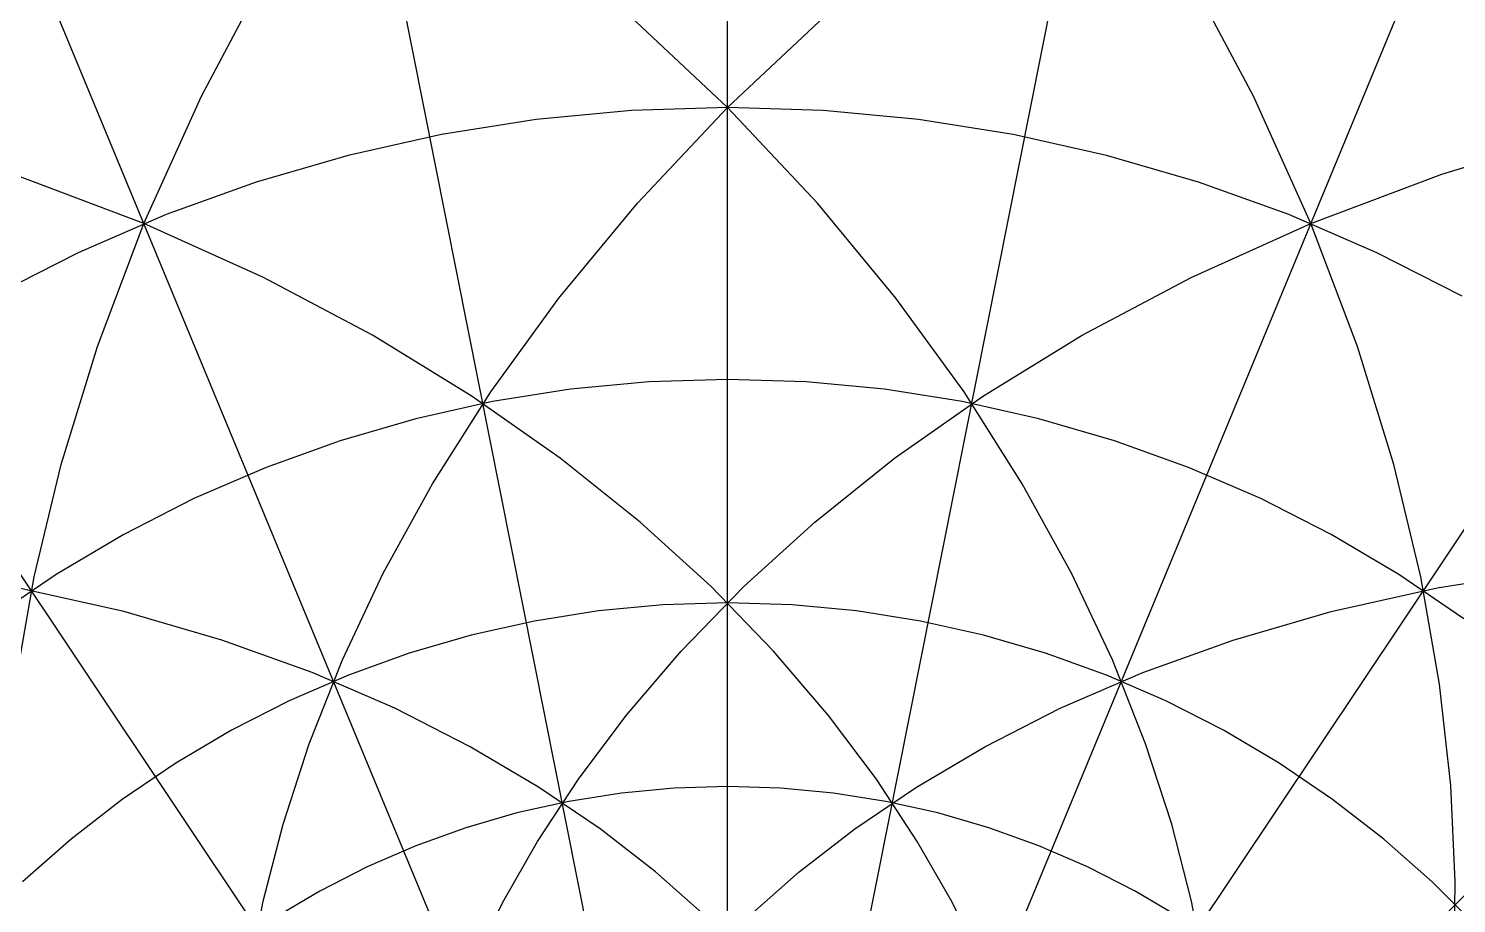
# Model space of a CAD drawing. Header units: metres. Extents: x -40000 to 40000, y -40000 to 40000.
# Drawn here: x -7.12 to 7.42, y 7.42 to 16.33 of the extents above; entities that cross this region are included whole.
import ezdxf

# ---------------------------------------------------------------- set-up
doc = ezdxf.new("R2010")
doc.units = ezdxf.units.M

msp = doc.modelspace()

# ---------------------------------------------------------------- linework, layer by layer
at = {"color": 0}
for p, q in [((-5.356, 15.644), (-4.646, 16.983)), ((5.356, 15.644), (4.646, 16.983)), ((0, 15.528), (-1.038, 16.503)), ((0, 15.528), (1.038, 16.503)), ((-5.942, 14.346), (-5.356, 15.644)), ((5.942, 14.346), (5.356, 15.644)), ((-0.916, 14.554), (0, 15.528)), ((0.916, 14.554), (0, 15.528)), ((7.274, 14.849), (8.724, 15.294)), ((-5.942, 14.346), (-7.274, 14.849)), ((5.942, 14.346), (7.274, 14.849)), ((-1.716, 13.586), (-0.916, 14.554)), ((1.716, 13.586), (0.916, 14.554)), ((-6.415, 13.095), (-5.942, 14.346)), ((-4.724, 13.796), (-5.942, 14.346)), ((4.724, 13.796), (5.942, 14.346)), ((6.415, 13.095), (5.942, 14.346)), ((-3.614, 13.209), (-4.724, 13.796)), ((3.614, 13.209), (4.724, 13.796)), ((-2.41, 12.633), (-1.716, 13.586)), ((2.41, 12.633), (1.716, 13.586)), ((-6.785, 11.895), (-6.415, 13.095)), ((-2.608, 12.593), (-3.614, 13.209)), ((2.608, 12.593), (3.614, 13.209)), ((6.785, 11.895), (6.415, 13.095)), ((-3.003, 11.698), (-2.41, 12.633)), ((-1.702, 11.957), (-2.608, 12.593)), ((1.702, 11.957), (2.608, 12.593)), ((3.003, 11.698), (2.41, 12.633)), ((-0.89, 11.307), (-1.702, 11.957)), ((0.89, 11.307), (1.702, 11.957)), ((-7.061, 10.749), (-6.785, 11.895)), ((7.061, 10.749), (6.785, 11.895)), ((-3.505, 10.787), (-3.003, 11.698)), ((3.505, 10.787), (3.003, 11.698)), ((-0.167, 10.65), (-0.89, 11.307)), ((0.167, 10.65), (0.89, 11.307)), ((-3.921, 9.903), (-3.505, 10.787)), ((3.921, 9.903), (3.505, 10.787)), ((7.229, 10.637), (8.393, 10.821)), ((-7.251, 9.658), (-7.061, 10.749)), ((-6.148, 10.395), (-7.229, 10.637)), ((-0.471, 9.991), (0.167, 10.65)), ((0.471, 9.991), (-0.167, 10.65)), ((6.148, 10.395), (7.229, 10.637)), ((7.251, 9.658), (7.061, 10.749)), ((-5.149, 10.106), (-6.148, 10.395)), ((5.149, 10.106), (6.148, 10.395)), ((-4.23, 9.775), (-5.149, 10.106)), ((4.23, 9.775), (5.149, 10.106)), ((-4.259, 9.05), (-3.921, 9.903)), ((-1.031, 9.337), (-0.471, 9.991)), ((1.031, 9.337), (0.471, 9.991)), ((4.259, 9.05), (3.921, 9.903)), ((-3.388, 9.411), (-4.23, 9.775)), ((3.388, 9.411), (4.23, 9.775)), ((7.366, 8.624), (7.251, 9.658)), ((-2.621, 9.02), (-3.388, 9.411)), ((-1.517, 8.69), (-1.031, 9.337)), ((1.517, 8.69), (1.031, 9.337)), ((2.621, 9.02), (3.388, 9.411)), ((-4.525, 8.231), (-4.259, 9.05)), ((-1.924, 8.609), (-2.621, 9.02)), ((1.924, 8.609), (2.621, 9.02)), ((4.525, 8.231), (4.259, 9.05)), ((-1.934, 8.055), (-1.517, 8.69)), ((-1.296, 8.182), (-1.924, 8.609)), ((1.296, 8.182), (1.924, 8.609)), ((1.934, 8.055), (1.517, 8.69)), ((7.412, 7.649), (7.366, 8.624)), ((-4.727, 7.448), (-4.525, 8.231)), ((-0.732, 7.745), (-1.296, 8.182)), ((0.732, 7.745), (1.296, 8.182)), ((4.727, 7.448), (4.525, 8.231)), ((-2.288, 7.436), (-1.934, 8.055)), ((2.288, 7.436), (1.934, 8.055)), ((-0.229, 7.302), (-0.732, 7.745)), ((0.229, 7.302), (0.732, 7.745)), ((7.398, 6.732), (7.412, 7.649)), ((-4.869, 6.702), (-4.727, 7.448)), ((-2.582, 6.834), (-2.288, 7.436)), ((2.582, 6.834), (2.288, 7.436)), ((4.869, 6.702), (4.727, 7.448))]:
    msp.add_line(p, q, dxfattribs=at)
at = {"layer": '1', "color": 1}
for p, q in [((0, 0.139), (-0.002, 40000)), ((-0.027, 0.137), (-7803.61, 39231.4)), ((0.027, 0.137), (7803.61, 39231.4)), ((-0.053, 0.129), (-15307.3, 36955.2)), ((0.053, 0.129), (15307.3, 36955.2)), ((-0.077, 0.116), (-22222.8, 33258.8)), ((0.077, 0.116), (22222.8, 33258.8)), ((0.099, 0.099), (28284.3, 28284.3)), ((-0.975, 15.498), (-1.946, 15.406)), ((0, 15.528), (-0.975, 15.498)), ((0.975, 15.498), (0, 15.528)), ((1.946, 15.406), (0.975, 15.498)), ((-1.946, 15.406), (-2.91, 15.253)), ((2.91, 15.253), (1.946, 15.406)), ((-2.91, 15.253), (-3.862, 15.04)), ((3.862, 15.04), (2.91, 15.253)), ((-3.862, 15.04), (-4.798, 14.768)), ((4.798, 14.768), (3.862, 15.04)), ((-4.798, 14.768), (-5.716, 14.438)), ((5.716, 14.438), (4.798, 14.768)), ((-5.716, 14.438), (-6.612, 14.05)), ((6.612, 14.05), (5.716, 14.438)), ((-6.612, 14.05), (-7.481, 13.607)), ((7.481, 13.607), (6.612, 14.05)), ((-1.599, 12.659), (-2.391, 12.534)), ((-0.801, 12.735), (-1.599, 12.659)), ((0, 12.76), (-0.801, 12.735)), ((0.801, 12.735), (0, 12.76)), ((1.599, 12.659), (0.801, 12.735)), ((2.391, 12.534), (1.599, 12.659)), ((-2.391, 12.534), (-3.173, 12.359)), ((3.173, 12.359), (2.391, 12.534)), ((-3.173, 12.359), (-3.943, 12.135)), ((3.943, 12.135), (3.173, 12.359)), ((-3.943, 12.135), (-4.697, 11.864)), ((4.697, 11.864), (3.943, 12.135)), ((-4.697, 11.864), (-5.433, 11.546)), ((5.433, 11.546), (4.697, 11.864)), ((-5.433, 11.546), (-6.147, 11.181)), ((6.147, 11.181), (5.433, 11.546)), ((-6.147, 11.181), (-6.837, 10.774)), ((6.837, 10.774), (6.147, 11.181)), ((-6.837, 10.774), (-7.5, 10.323)), ((7.5, 10.323), (6.837, 10.774)), ((0, 10.485), (-0.658, 10.464)), ((0.658, 10.464), (0, 10.485)), ((-1.314, 10.402), (-1.965, 10.299)), ((-0.658, 10.464), (-1.314, 10.402)), ((1.314, 10.402), (0.658, 10.464)), ((1.965, 10.299), (1.314, 10.402)), ((-1.965, 10.299), (-2.608, 10.156)), ((2.608, 10.156), (1.965, 10.299)), ((-2.608, 10.156), (-3.24, 9.972)), ((3.24, 9.972), (2.608, 10.156)), ((-3.24, 9.972), (-3.86, 9.749)), ((3.86, 9.749), (3.24, 9.972)), ((-3.86, 9.749), (-4.464, 9.487)), ((4.464, 9.487), (3.86, 9.749)), ((-4.464, 9.487), (-5.051, 9.188)), ((5.051, 9.188), (4.464, 9.487)), ((-5.051, 9.188), (-5.618, 8.853)), ((5.618, 8.853), (5.051, 9.188)), ((-5.618, 8.853), (-6.163, 8.483)), ((6.163, 8.483), (5.618, 8.853)), ((-0.541, 8.599), (-1.08, 8.548)), ((0, 8.616), (-0.541, 8.599)), ((0.541, 8.599), (0, 8.616)), ((1.08, 8.548), (0.541, 8.599)), ((-6.163, 8.483), (-6.683, 8.079)), ((-1.614, 8.463), (-2.143, 8.345)), ((-1.08, 8.548), (-1.614, 8.463)), ((1.614, 8.463), (1.08, 8.548)), ((2.143, 8.345), (1.614, 8.463)), ((6.683, 8.079), (6.163, 8.483)), ((-2.143, 8.345), (-2.662, 8.194)), ((2.662, 8.194), (2.143, 8.345)), ((-2.662, 8.194), (-3.172, 8.011)), ((3.172, 8.011), (2.662, 8.194)), ((-6.683, 8.079), (-7.178, 7.643)), ((-3.172, 8.011), (-3.668, 7.796)), ((3.668, 7.796), (3.172, 8.011)), ((7.178, 7.643), (6.683, 8.079)), ((-3.668, 7.796), (-4.151, 7.55)), ((4.151, 7.55), (3.668, 7.796)), ((7.643, 7.178), (7.178, 7.643)), ((-4.151, 7.55), (-4.617, 7.275)), ((4.617, 7.275), (4.151, 7.55))]:
    msp.add_line(p, q, dxfattribs=at)

doc.saveas('drawing.dxf')
